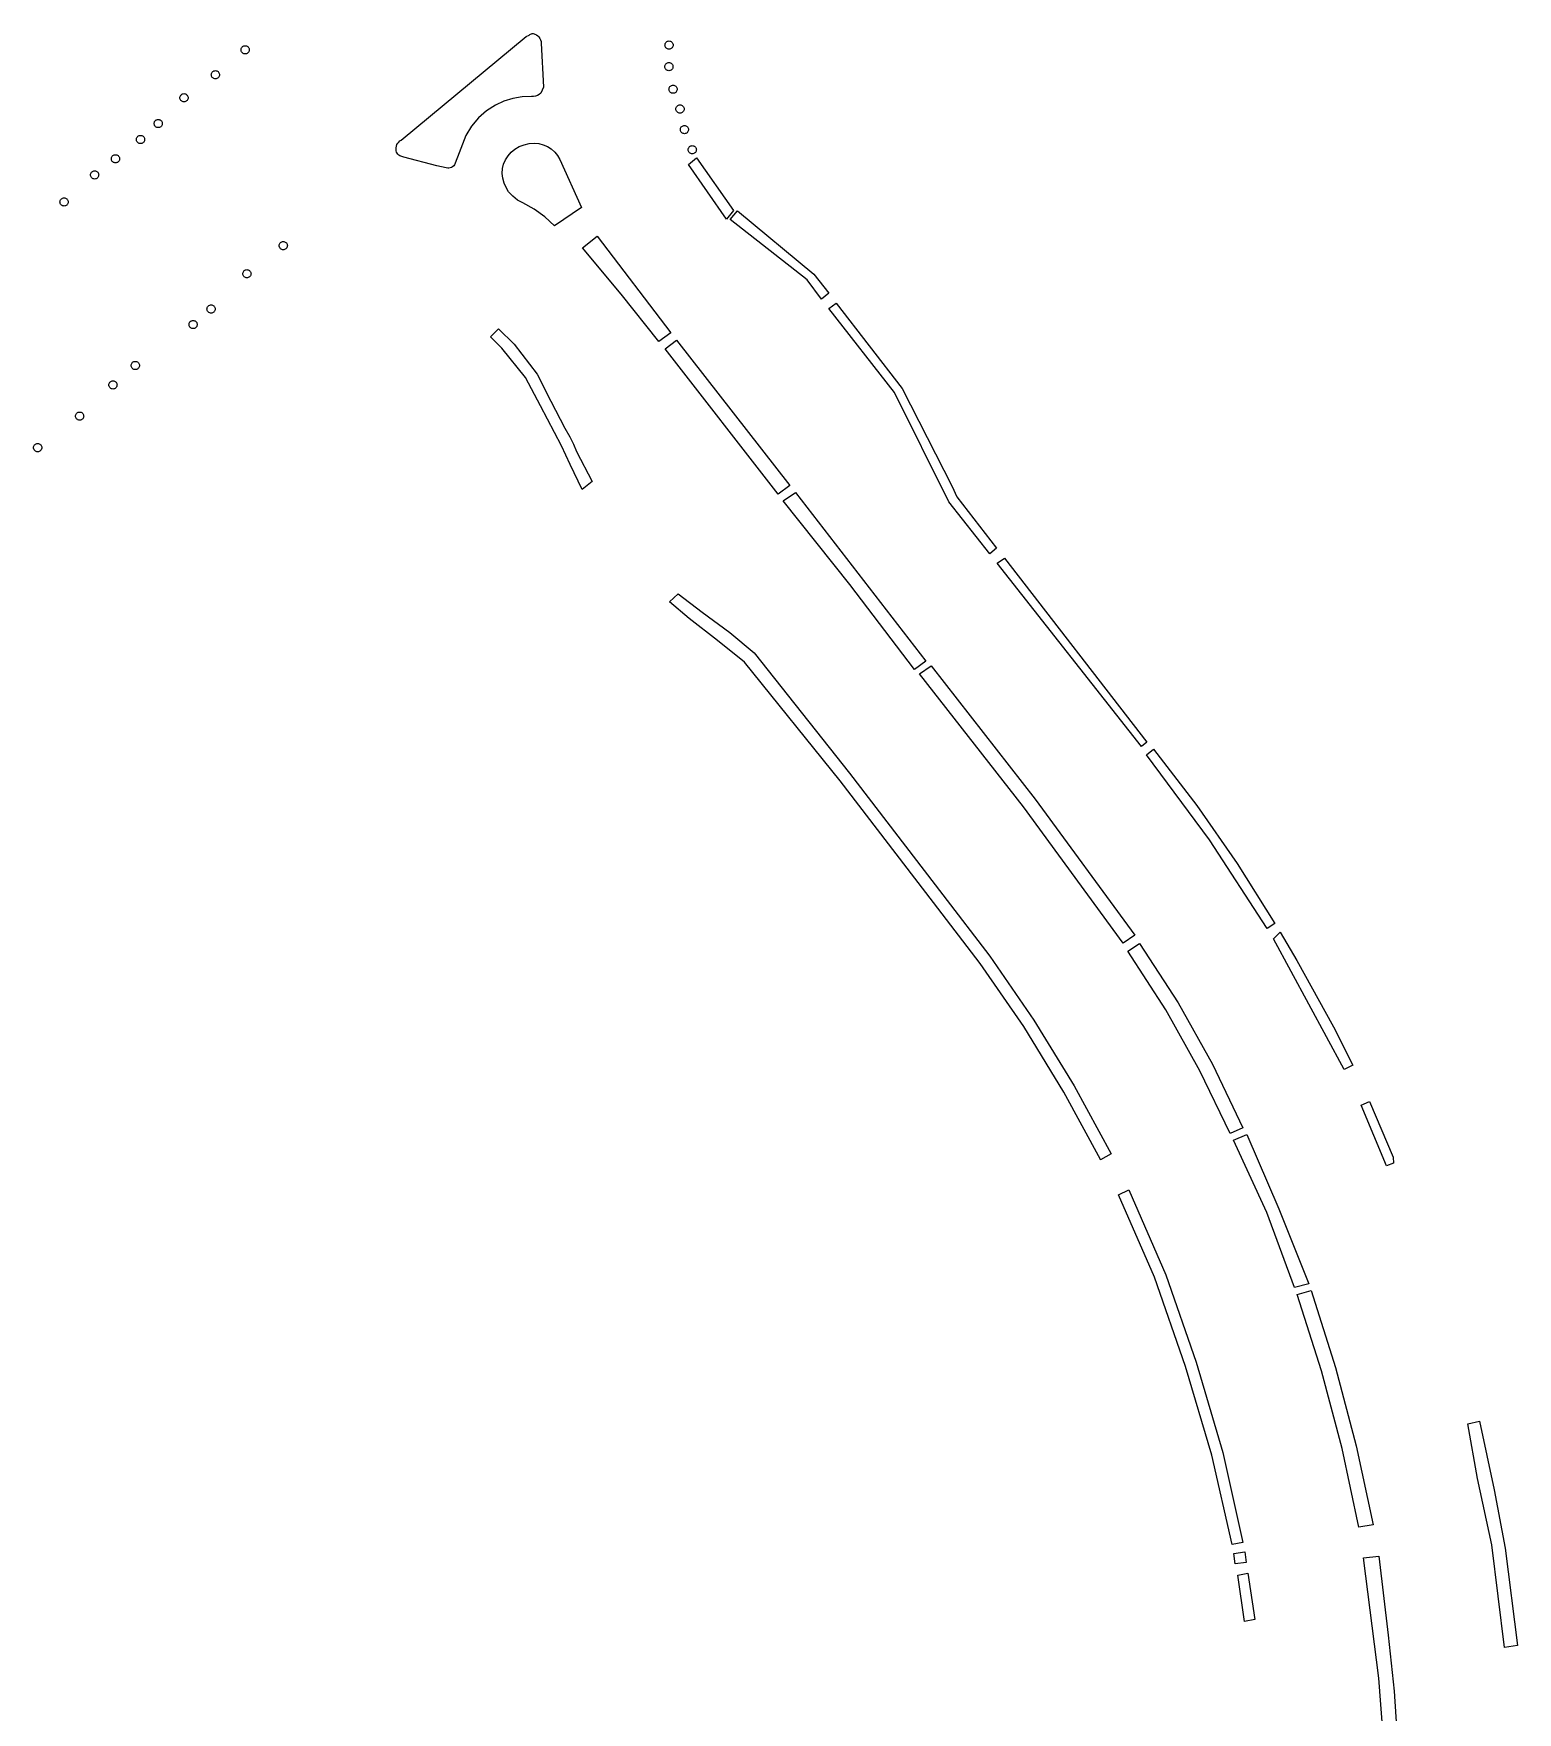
# Model space of a CAD drawing. Header units: millimetres. Extents: x 734061 to 736248, y 4017837 to 4020740.
# Drawn here: x 735492.9 to 735680.8, y 4019365.5 to 4019578 of the extents above; entities that cross this region are included whole.
import ezdxf

# ---------------------------------------------------------------- set-up
doc = ezdxf.new("R2010")
doc.units = ezdxf.units.MM
doc.layers.add('bolvar', color=143, linetype='Continuous', true_color=0x3faae0)

msp = doc.modelspace()

# ---------------------------------------------------------------- linework, layer by layer
at = {"layer": 'bolvar'}
for points in [[(735520.25, 4019575.94), (735520.24, 4019575.85), (735520.22, 4019575.76), (735520.18, 4019575.68), (735520.13, 4019575.61), (735520.06, 4019575.54), (735519.99, 4019575.49), (735519.91, 4019575.45), (735519.82, 4019575.43), (735519.73, 4019575.42), (735519.64, 4019575.43), (735519.55, 4019575.45), (735519.47, 4019575.49), (735519.4, 4019575.54), (735519.33, 4019575.61), (735519.28, 4019575.68), (735519.24, 4019575.76), (735519.22, 4019575.85), (735519.21, 4019575.94), (735519.22, 4019576.03), (735519.24, 4019576.12), (735519.28, 4019576.2), (735519.33, 4019576.28), (735519.4, 4019576.34), (735519.47, 4019576.39), (735519.55, 4019576.43), (735519.64, 4019576.45), (735519.73, 4019576.46), (735519.82, 4019576.45), (735519.91, 4019576.43), (735519.99, 4019576.39), (735520.06, 4019576.34), (735520.13, 4019576.28), (735520.18, 4019576.2), (735520.22, 4019576.12), (735520.24, 4019576.03)], [(735520.25, 4019575.94), (735520.24, 4019575.85), (735520.22, 4019575.76), (735520.18, 4019575.68), (735520.13, 4019575.61), (735520.06, 4019575.54), (735519.99, 4019575.49), (735519.91, 4019575.45), (735519.82, 4019575.43), (735519.73, 4019575.42), (735519.64, 4019575.43), (735519.55, 4019575.45), (735519.47, 4019575.49), (735519.4, 4019575.54), (735519.33, 4019575.61), (735519.28, 4019575.68), (735519.24, 4019575.76), (735519.22, 4019575.85), (735519.21, 4019575.94), (735519.22, 4019576.03), (735519.24, 4019576.12), (735519.28, 4019576.2), (735519.33, 4019576.28), (735519.4, 4019576.34), (735519.47, 4019576.39), (735519.55, 4019576.43), (735519.64, 4019576.45), (735519.73, 4019576.46), (735519.82, 4019576.45), (735519.91, 4019576.43), (735519.99, 4019576.39), (735520.06, 4019576.34), (735520.13, 4019576.28), (735520.18, 4019576.2), (735520.22, 4019576.12), (735520.24, 4019576.03)], [(735555.98, 4019570.03), (735554.8, 4019569.99), (735553.63, 4019569.78), (735552.5, 4019569.43), (735551.43, 4019568.92), (735550.28, 4019568.2), (735549.26, 4019567.31), (735548.38, 4019566.26), (735547.68, 4019565.1), (735546.6, 4019562.37), (735546.24, 4019561.37), (735546.13, 4019561.24), (735546, 4019561.14), (735545.85, 4019561.06), (735545.7, 4019561), (735545.53, 4019560.97), (735545.37, 4019560.97), (735545.2, 4019560.99), (735543.99, 4019561.27), (735539.83, 4019562.35), (735539.57, 4019562.42), (735539.33, 4019562.53), (735539.19, 4019562.62), (735539.08, 4019562.73), (735538.98, 4019562.86), (735538.91, 4019563), (735538.86, 4019563.15), (735538.83, 4019563.35), (735538.84, 4019563.55), (735538.88, 4019563.75), (735538.95, 4019563.94), (735539.05, 4019564.11), (735539.18, 4019564.26), (735539.33, 4019564.4), (735539.5, 4019564.5), (735555.31, 4019577.64), (735555.69, 4019577.8), (735555.77, 4019577.87), (735555.87, 4019577.93), (735555.98, 4019577.97), (735556.09, 4019577.99), (735556.2, 4019577.99), (735556.31, 4019577.98), (735556.42, 4019577.94), (735556.61, 4019577.85), (735556.78, 4019577.72), (735556.93, 4019577.57), (735557.05, 4019577.39), (735557.14, 4019577.2), (735557.2, 4019577), (735557.22, 4019576.79), (735557.51, 4019571.23), (735557.17, 4019570.44), (735556.97, 4019570.28), (735556.74, 4019570.15), (735556.49, 4019570.07), (735556.24, 4019570.03)], [(735573.92, 4019576.54), (735573.91, 4019576.45), (735573.89, 4019576.36), (735573.85, 4019576.28), (735573.8, 4019576.21), (735573.73, 4019576.14), (735573.66, 4019576.09), (735573.58, 4019576.05), (735573.49, 4019576.03), (735573.4, 4019576.02), (735573.31, 4019576.03), (735573.22, 4019576.05), (735573.14, 4019576.09), (735573.06, 4019576.14), (735573, 4019576.21), (735572.95, 4019576.28), (735572.91, 4019576.36), (735572.89, 4019576.45), (735572.88, 4019576.54), (735572.89, 4019576.63), (735572.91, 4019576.72), (735572.95, 4019576.8), (735573, 4019576.88), (735573.06, 4019576.94), (735573.14, 4019576.99), (735573.22, 4019577.03), (735573.31, 4019577.05), (735573.4, 4019577.06), (735573.49, 4019577.05), (735573.58, 4019577.03), (735573.66, 4019576.99), (735573.73, 4019576.94), (735573.8, 4019576.88), (735573.85, 4019576.8), (735573.89, 4019576.72), (735573.91, 4019576.63)], [(735573.9, 4019573.81), (735573.9, 4019573.72), (735573.87, 4019573.63), (735573.84, 4019573.55), (735573.78, 4019573.47), (735573.72, 4019573.41), (735573.65, 4019573.36), (735573.56, 4019573.32), (735573.48, 4019573.3), (735573.39, 4019573.29), (735573.3, 4019573.3), (735573.21, 4019573.32), (735573.13, 4019573.36), (735573.05, 4019573.41), (735572.99, 4019573.47), (735572.94, 4019573.55), (735572.9, 4019573.63), (735572.87, 4019573.72), (735572.87, 4019573.81), (735572.87, 4019573.9), (735572.9, 4019573.99), (735572.94, 4019574.07), (735572.99, 4019574.14), (735573.05, 4019574.21), (735573.13, 4019574.26), (735573.21, 4019574.3), (735573.3, 4019574.32), (735573.39, 4019574.33), (735573.48, 4019574.32), (735573.56, 4019574.3), (735573.65, 4019574.26), (735573.72, 4019574.21), (735573.78, 4019574.14), (735573.84, 4019574.07), (735573.87, 4019573.99), (735573.9, 4019573.9)], [(735516.48, 4019572.78), (735516.47, 4019572.69), (735516.45, 4019572.6), (735516.41, 4019572.52), (735516.36, 4019572.44), (735516.3, 4019572.38), (735516.22, 4019572.33), (735516.14, 4019572.29), (735516.05, 4019572.27), (735515.96, 4019572.26), (735515.87, 4019572.27), (735515.78, 4019572.29), (735515.7, 4019572.33), (735515.63, 4019572.38), (735515.56, 4019572.44), (735515.51, 4019572.52), (735515.47, 4019572.6), (735515.45, 4019572.69), (735515.44, 4019572.78), (735515.45, 4019572.87), (735515.47, 4019572.96), (735515.51, 4019573.04), (735515.56, 4019573.11), (735515.63, 4019573.18), (735515.7, 4019573.23), (735515.78, 4019573.27), (735515.87, 4019573.29), (735515.96, 4019573.3), (735516.05, 4019573.29), (735516.14, 4019573.27), (735516.22, 4019573.23), (735516.3, 4019573.18), (735516.36, 4019573.11), (735516.41, 4019573.04), (735516.45, 4019572.96), (735516.47, 4019572.87)], [(735512.5, 4019569.87), (735512.5, 4019569.78), (735512.47, 4019569.69), (735512.43, 4019569.61), (735512.38, 4019569.53), (735512.32, 4019569.47), (735512.24, 4019569.42), (735512.16, 4019569.38), (735512.07, 4019569.35), (735511.98, 4019569.35), (735511.89, 4019569.35), (735511.81, 4019569.38), (735511.72, 4019569.42), (735511.65, 4019569.47), (735511.59, 4019569.53), (735511.53, 4019569.61), (735511.5, 4019569.69), (735511.47, 4019569.78), (735511.46, 4019569.87), (735511.47, 4019569.96), (735511.5, 4019570.04), (735511.53, 4019570.13), (735511.59, 4019570.2), (735511.65, 4019570.26), (735511.72, 4019570.32), (735511.81, 4019570.35), (735511.89, 4019570.38), (735511.98, 4019570.39), (735512.07, 4019570.38), (735512.16, 4019570.35), (735512.24, 4019570.32), (735512.32, 4019570.26), (735512.38, 4019570.2), (735512.43, 4019570.13), (735512.47, 4019570.04), (735512.5, 4019569.96)], [(735574.43, 4019570.95), (735574.42, 4019570.86), (735574.4, 4019570.77), (735574.36, 4019570.69), (735574.31, 4019570.62), (735574.25, 4019570.55), (735574.17, 4019570.5), (735574.09, 4019570.46), (735574, 4019570.44), (735573.91, 4019570.43), (735573.82, 4019570.44), (735573.73, 4019570.46), (735573.65, 4019570.5), (735573.58, 4019570.55), (735573.51, 4019570.62), (735573.46, 4019570.69), (735573.42, 4019570.77), (735573.4, 4019570.86), (735573.39, 4019570.95), (735573.4, 4019571.04), (735573.42, 4019571.13), (735573.46, 4019571.21), (735573.51, 4019571.28), (735573.58, 4019571.35), (735573.65, 4019571.4), (735573.73, 4019571.44), (735573.82, 4019571.46), (735573.91, 4019571.47), (735574, 4019571.46), (735574.09, 4019571.44), (735574.17, 4019571.4), (735574.25, 4019571.35), (735574.31, 4019571.28), (735574.36, 4019571.21), (735574.4, 4019571.13), (735574.42, 4019571.04)], [(735575.31, 4019568.45), (735575.3, 4019568.36), (735575.28, 4019568.27), (735575.24, 4019568.19), (735575.19, 4019568.11), (735575.12, 4019568.05), (735575.05, 4019568), (735574.97, 4019567.96), (735574.88, 4019567.94), (735574.79, 4019567.93), (735574.7, 4019567.94), (735574.61, 4019567.96), (735574.53, 4019568), (735574.45, 4019568.05), (735574.39, 4019568.11), (735574.34, 4019568.19), (735574.3, 4019568.27), (735574.28, 4019568.36), (735574.27, 4019568.45), (735574.28, 4019568.54), (735574.3, 4019568.63), (735574.34, 4019568.71), (735574.39, 4019568.78), (735574.45, 4019568.85), (735574.53, 4019568.9), (735574.61, 4019568.94), (735574.7, 4019568.96), (735574.79, 4019568.97), (735574.88, 4019568.96), (735574.97, 4019568.94), (735575.05, 4019568.9), (735575.12, 4019568.85), (735575.19, 4019568.78), (735575.24, 4019568.71), (735575.28, 4019568.63), (735575.3, 4019568.54)], [(735509.24, 4019566.61), (735509.24, 4019566.52), (735509.21, 4019566.43), (735509.17, 4019566.35), (735509.12, 4019566.27), (735509.06, 4019566.21), (735508.98, 4019566.16), (735508.9, 4019566.12), (735508.82, 4019566.09), (735508.72, 4019566.09), (735508.63, 4019566.09), (735508.55, 4019566.12), (735508.47, 4019566.16), (735508.39, 4019566.21), (735508.33, 4019566.27), (735508.27, 4019566.35), (735508.24, 4019566.43), (735508.21, 4019566.52), (735508.21, 4019566.61), (735508.21, 4019566.7), (735508.24, 4019566.78), (735508.27, 4019566.87), (735508.33, 4019566.94), (735508.39, 4019567), (735508.47, 4019567.06), (735508.55, 4019567.09), (735508.63, 4019567.12), (735508.72, 4019567.13), (735508.82, 4019567.12), (735508.9, 4019567.09), (735508.98, 4019567.06), (735509.06, 4019567), (735509.12, 4019566.94), (735509.17, 4019566.87), (735509.21, 4019566.78), (735509.24, 4019566.7)], [(735575.87, 4019565.84), (735575.86, 4019565.75), (735575.84, 4019565.67), (735575.8, 4019565.58), (735575.75, 4019565.51), (735575.68, 4019565.44), (735575.61, 4019565.39), (735575.53, 4019565.35), (735575.44, 4019565.33), (735575.35, 4019565.32), (735575.26, 4019565.33), (735575.17, 4019565.35), (735575.09, 4019565.39), (735575.01, 4019565.44), (735574.95, 4019565.51), (735574.9, 4019565.58), (735574.86, 4019565.67), (735574.84, 4019565.75), (735574.83, 4019565.84), (735574.84, 4019565.93), (735574.86, 4019566.02), (735574.9, 4019566.1), (735574.95, 4019566.18), (735575.01, 4019566.24), (735575.09, 4019566.29), (735575.17, 4019566.33), (735575.26, 4019566.35), (735575.35, 4019566.36), (735575.44, 4019566.35), (735575.53, 4019566.33), (735575.61, 4019566.29), (735575.68, 4019566.24), (735575.75, 4019566.18), (735575.8, 4019566.1), (735575.84, 4019566.02), (735575.86, 4019565.93)], [(735507, 4019564.59), (735506.99, 4019564.5), (735506.97, 4019564.41), (735506.93, 4019564.33), (735506.88, 4019564.26), (735506.81, 4019564.19), (735506.74, 4019564.14), (735506.66, 4019564.1), (735506.57, 4019564.08), (735506.48, 4019564.07), (735506.39, 4019564.08), (735506.3, 4019564.1), (735506.22, 4019564.14), (735506.15, 4019564.19), (735506.08, 4019564.26), (735506.03, 4019564.33), (735505.99, 4019564.41), (735505.97, 4019564.5), (735505.96, 4019564.59), (735505.97, 4019564.68), (735505.99, 4019564.77), (735506.03, 4019564.85), (735506.08, 4019564.92), (735506.15, 4019564.99), (735506.22, 4019565.04), (735506.3, 4019565.08), (735506.39, 4019565.1), (735506.48, 4019565.11), (735506.57, 4019565.1), (735506.66, 4019565.08), (735506.74, 4019565.04), (735506.81, 4019564.99), (735506.88, 4019564.92), (735506.93, 4019564.85), (735506.97, 4019564.77), (735506.99, 4019564.68)], [(735559.58, 4019562.05), (735562.33, 4019555.97), (735558.9, 4019553.65), (735557.69, 4019554.79), (735556.34, 4019555.77), (735554.88, 4019556.55), (735554.2, 4019556.92), (735553.61, 4019557.4), (735553.09, 4019557.97), (735552.76, 4019558.5), (735552.51, 4019559.07), (735552.35, 4019559.68), (735552.29, 4019560.3), (735552.33, 4019560.9), (735552.46, 4019561.48), (735552.69, 4019562.03), (735553.01, 4019562.53), (735553.4, 4019562.98), (735553.87, 4019563.35), (735554.43, 4019563.68), (735555.04, 4019563.91), (735555.67, 4019564.06), (735556.32, 4019564.11), (735556.9, 4019564.06), (735557.46, 4019563.92), (735557.99, 4019563.7), (735558.48, 4019563.39), (735558.92, 4019563), (735559.29, 4019562.55)], [(735576.86, 4019563.29), (735576.85, 4019563.2), (735576.83, 4019563.11), (735576.79, 4019563.03), (735576.74, 4019562.95), (735576.67, 4019562.89), (735576.6, 4019562.84), (735576.52, 4019562.8), (735576.43, 4019562.78), (735576.34, 4019562.77), (735576.25, 4019562.78), (735576.16, 4019562.8), (735576.08, 4019562.84), (735576.01, 4019562.89), (735575.94, 4019562.95), (735575.89, 4019563.03), (735575.85, 4019563.11), (735575.83, 4019563.2), (735575.82, 4019563.29), (735575.83, 4019563.38), (735575.85, 4019563.47), (735575.89, 4019563.55), (735575.94, 4019563.62), (735576.01, 4019563.69), (735576.08, 4019563.74), (735576.16, 4019563.78), (735576.25, 4019563.8), (735576.34, 4019563.81), (735576.43, 4019563.8), (735576.52, 4019563.78), (735576.6, 4019563.74), (735576.67, 4019563.69), (735576.74, 4019563.62), (735576.79, 4019563.55), (735576.83, 4019563.47), (735576.85, 4019563.38)], [(735503.83, 4019562.14), (735503.82, 4019562.05), (735503.8, 4019561.97), (735503.76, 4019561.88), (735503.71, 4019561.81), (735503.64, 4019561.75), (735503.57, 4019561.69), (735503.49, 4019561.66), (735503.4, 4019561.63), (735503.31, 4019561.62), (735503.22, 4019561.63), (735503.13, 4019561.66), (735503.05, 4019561.69), (735502.98, 4019561.75), (735502.91, 4019561.81), (735502.86, 4019561.88), (735502.82, 4019561.97), (735502.8, 4019562.05), (735502.79, 4019562.14), (735502.8, 4019562.23), (735502.82, 4019562.32), (735502.86, 4019562.4), (735502.91, 4019562.48), (735502.98, 4019562.54), (735503.05, 4019562.59), (735503.13, 4019562.63), (735503.22, 4019562.66), (735503.31, 4019562.66), (735503.4, 4019562.66), (735503.49, 4019562.63), (735503.57, 4019562.59), (735503.64, 4019562.54), (735503.71, 4019562.48), (735503.76, 4019562.4), (735503.8, 4019562.32), (735503.82, 4019562.23)], [(735581.55, 4019555.6), (735580.66, 4019554.5), (735575.87, 4019561.41), (735576.87, 4019562.25)], [(735501.19, 4019560.1), (735501.18, 4019560.01), (735501.16, 4019559.93), (735501.12, 4019559.84), (735501.07, 4019559.77), (735501, 4019559.71), (735500.93, 4019559.65), (735500.85, 4019559.61), (735500.76, 4019559.59), (735500.67, 4019559.58), (735500.58, 4019559.59), (735500.49, 4019559.61), (735500.41, 4019559.65), (735500.34, 4019559.71), (735500.27, 4019559.77), (735500.22, 4019559.84), (735500.18, 4019559.93), (735500.16, 4019560.01), (735500.15, 4019560.1), (735500.16, 4019560.19), (735500.18, 4019560.28), (735500.22, 4019560.36), (735500.27, 4019560.44), (735500.34, 4019560.5), (735500.41, 4019560.55), (735500.49, 4019560.59), (735500.58, 4019560.61), (735500.67, 4019560.62), (735500.76, 4019560.61), (735500.85, 4019560.59), (735500.93, 4019560.55), (735501, 4019560.5), (735501.07, 4019560.44), (735501.12, 4019560.36), (735501.16, 4019560.28), (735501.18, 4019560.19)], [(735497.32, 4019556.68), (735497.31, 4019556.59), (735497.29, 4019556.5), (735497.25, 4019556.42), (735497.2, 4019556.34), (735497.13, 4019556.28), (735497.06, 4019556.23), (735496.97, 4019556.19), (735496.89, 4019556.17), (735496.8, 4019556.16), (735496.71, 4019556.17), (735496.62, 4019556.19), (735496.54, 4019556.23), (735496.46, 4019556.28), (735496.4, 4019556.34), (735496.35, 4019556.42), (735496.31, 4019556.5), (735496.29, 4019556.59), (735496.28, 4019556.68), (735496.29, 4019556.77), (735496.31, 4019556.86), (735496.35, 4019556.94), (735496.4, 4019557.01), (735496.46, 4019557.08), (735496.54, 4019557.13), (735496.62, 4019557.17), (735496.71, 4019557.19), (735496.8, 4019557.2), (735496.89, 4019557.19), (735496.97, 4019557.17), (735497.06, 4019557.13), (735497.13, 4019557.08), (735497.2, 4019557.01), (735497.25, 4019556.94), (735497.29, 4019556.86), (735497.31, 4019556.77)], [(735591.74, 4019547.53), (735593.65, 4019545.12), (735592.69, 4019544.39), (735590.88, 4019546.81), (735581.13, 4019554.45), (735582.08, 4019555.56)], [(735525.07, 4019551.15), (735525.06, 4019551.06), (735525.04, 4019550.98), (735525, 4019550.89), (735524.95, 4019550.82), (735524.88, 4019550.76), (735524.81, 4019550.7), (735524.73, 4019550.67), (735524.64, 4019550.64), (735524.55, 4019550.63), (735524.46, 4019550.64), (735524.37, 4019550.67), (735524.29, 4019550.7), (735524.21, 4019550.76), (735524.15, 4019550.82), (735524.1, 4019550.89), (735524.06, 4019550.98), (735524.04, 4019551.06), (735524.03, 4019551.15), (735524.04, 4019551.24), (735524.06, 4019551.33), (735524.1, 4019551.41), (735524.15, 4019551.49), (735524.21, 4019551.55), (735524.29, 4019551.6), (735524.37, 4019551.64), (735524.46, 4019551.67), (735524.55, 4019551.67), (735524.64, 4019551.67), (735524.73, 4019551.64), (735524.81, 4019551.6), (735524.88, 4019551.55), (735524.95, 4019551.49), (735525, 4019551.41), (735525.04, 4019551.33), (735525.06, 4019551.24)], [(735564.31, 4019552.37), (735573.64, 4019540.11), (735572.1, 4019539.03), (735567.35, 4019545.01), (735562.45, 4019550.87)], [(735520.47, 4019547.59), (735520.46, 4019547.5), (735520.44, 4019547.42), (735520.4, 4019547.33), (735520.34, 4019547.26), (735520.28, 4019547.2), (735520.21, 4019547.14), (735520.12, 4019547.11), (735520.04, 4019547.08), (735519.95, 4019547.07), (735519.86, 4019547.08), (735519.77, 4019547.11), (735519.69, 4019547.14), (735519.61, 4019547.2), (735519.55, 4019547.26), (735519.5, 4019547.33), (735519.46, 4019547.42), (735519.44, 4019547.5), (735519.43, 4019547.59), (735519.44, 4019547.68), (735519.46, 4019547.77), (735519.5, 4019547.85), (735519.55, 4019547.93), (735519.61, 4019547.99), (735519.69, 4019548.04), (735519.77, 4019548.08), (735519.86, 4019548.1), (735519.95, 4019548.11), (735520.04, 4019548.1), (735520.12, 4019548.08), (735520.21, 4019548.04), (735520.28, 4019547.99), (735520.34, 4019547.93), (735520.4, 4019547.85), (735520.44, 4019547.77), (735520.46, 4019547.68)], [(735515.93, 4019543.13), (735515.93, 4019543.04), (735515.9, 4019542.95), (735515.86, 4019542.87), (735515.81, 4019542.8), (735515.75, 4019542.73), (735515.67, 4019542.68), (735515.59, 4019542.64), (735515.5, 4019542.62), (735515.41, 4019542.61), (735515.32, 4019542.62), (735515.24, 4019542.64), (735515.15, 4019542.68), (735515.08, 4019542.73), (735515.02, 4019542.8), (735514.96, 4019542.87), (735514.93, 4019542.95), (735514.9, 4019543.04), (735514.89, 4019543.13), (735514.9, 4019543.22), (735514.93, 4019543.31), (735514.96, 4019543.39), (735515.02, 4019543.46), (735515.08, 4019543.53), (735515.15, 4019543.58), (735515.24, 4019543.62), (735515.32, 4019543.64), (735515.41, 4019543.65), (735515.5, 4019543.64), (735515.59, 4019543.62), (735515.67, 4019543.58), (735515.75, 4019543.53), (735515.81, 4019543.46), (735515.86, 4019543.39), (735515.9, 4019543.31), (735515.93, 4019543.22)], [(735602.9, 4019533.08), (735609.24, 4019520.65), (735609.84, 4019519.37), (735614.86, 4019512.85), (735614.01, 4019512.15), (735608.84, 4019518.73), (735601.93, 4019532.54), (735593.64, 4019543.2), (735594.54, 4019543.86)], [(735513.66, 4019541.17), (735513.65, 4019541.08), (735513.63, 4019540.99), (735513.59, 4019540.91), (735513.54, 4019540.83), (735513.47, 4019540.77), (735513.4, 4019540.72), (735513.32, 4019540.68), (735513.23, 4019540.65), (735513.14, 4019540.65), (735513.05, 4019540.65), (735512.96, 4019540.68), (735512.88, 4019540.72), (735512.81, 4019540.77), (735512.74, 4019540.83), (735512.69, 4019540.91), (735512.65, 4019540.99), (735512.63, 4019541.08), (735512.62, 4019541.17), (735512.63, 4019541.26), (735512.65, 4019541.34), (735512.69, 4019541.43), (735512.74, 4019541.5), (735512.81, 4019541.56), (735512.88, 4019541.62), (735512.96, 4019541.65), (735513.05, 4019541.68), (735513.14, 4019541.69), (735513.23, 4019541.68), (735513.32, 4019541.65), (735513.4, 4019541.62), (735513.47, 4019541.56), (735513.54, 4019541.5), (735513.59, 4019541.43), (735513.63, 4019541.34), (735513.65, 4019541.26)], [(735563.68, 4019521.29), (735562.41, 4019520.27), (735560.86, 4019523.44), (735559.8, 4019525.8), (735557.14, 4019530.86), (735555.22, 4019534.48), (735552.24, 4019538.16), (735550.79, 4019539.62), (735551.79, 4019540.61), (735553.77, 4019538.69), (735556.71, 4019534.88), (735558.42, 4019531.46), (735560.2, 4019528.06), (735560.84, 4019526.94), (735561.3, 4019526.04), (735561.69, 4019525.1)], [(735587.23, 4019519.68), (735572.93, 4019538.09), (735574.33, 4019539.18), (735588.68, 4019520.79)], [(735506.34, 4019535.98), (735506.33, 4019535.89), (735506.3, 4019535.8), (735506.27, 4019535.72), (735506.21, 4019535.64), (735506.15, 4019535.58), (735506.08, 4019535.53), (735505.99, 4019535.49), (735505.91, 4019535.47), (735505.82, 4019535.46), (735505.73, 4019535.47), (735505.64, 4019535.49), (735505.56, 4019535.53), (735505.48, 4019535.58), (735505.42, 4019535.64), (735505.37, 4019535.72), (735505.33, 4019535.8), (735505.3, 4019535.89), (735505.3, 4019535.98), (735505.3, 4019536.07), (735505.33, 4019536.16), (735505.37, 4019536.24), (735505.42, 4019536.31), (735505.48, 4019536.38), (735505.56, 4019536.43), (735505.64, 4019536.47), (735505.73, 4019536.49), (735505.82, 4019536.5), (735505.91, 4019536.49), (735505.99, 4019536.47), (735506.08, 4019536.43), (735506.15, 4019536.38), (735506.21, 4019536.31), (735506.27, 4019536.24), (735506.3, 4019536.16), (735506.33, 4019536.07)], [(735503.51, 4019533.52), (735503.5, 4019533.43), (735503.48, 4019533.34), (735503.44, 4019533.26), (735503.39, 4019533.18), (735503.32, 4019533.12), (735503.25, 4019533.07), (735503.17, 4019533.03), (735503.08, 4019533.01), (735502.99, 4019533), (735502.9, 4019533.01), (735502.81, 4019533.03), (735502.73, 4019533.07), (735502.66, 4019533.12), (735502.59, 4019533.18), (735502.54, 4019533.26), (735502.5, 4019533.34), (735502.48, 4019533.43), (735502.47, 4019533.52), (735502.48, 4019533.61), (735502.5, 4019533.69), (735502.54, 4019533.78), (735502.59, 4019533.85), (735502.66, 4019533.91), (735502.73, 4019533.97), (735502.81, 4019534.01), (735502.9, 4019534.03), (735502.99, 4019534.04), (735503.08, 4019534.03), (735503.17, 4019534.01), (735503.25, 4019533.97), (735503.32, 4019533.91), (735503.39, 4019533.85), (735503.44, 4019533.78), (735503.48, 4019533.69), (735503.5, 4019533.61)], [(735499.29, 4019529.57), (735499.28, 4019529.48), (735499.26, 4019529.39), (735499.22, 4019529.31), (735499.17, 4019529.24), (735499.11, 4019529.17), (735499.03, 4019529.12), (735498.95, 4019529.08), (735498.86, 4019529.06), (735498.77, 4019529.05), (735498.68, 4019529.06), (735498.6, 4019529.08), (735498.51, 4019529.12), (735498.44, 4019529.17), (735498.38, 4019529.24), (735498.32, 4019529.31), (735498.28, 4019529.39), (735498.26, 4019529.48), (735498.25, 4019529.57), (735498.26, 4019529.66), (735498.28, 4019529.75), (735498.32, 4019529.83), (735498.38, 4019529.91), (735498.44, 4019529.97), (735498.51, 4019530.02), (735498.6, 4019530.06), (735498.68, 4019530.08), (735498.77, 4019530.09), (735498.86, 4019530.08), (735498.95, 4019530.06), (735499.03, 4019530.02), (735499.11, 4019529.97), (735499.17, 4019529.91), (735499.22, 4019529.83), (735499.26, 4019529.75), (735499.28, 4019529.66)], [(735493.98, 4019525.58), (735493.97, 4019525.49), (735493.95, 4019525.41), (735493.91, 4019525.32), (735493.86, 4019525.25), (735493.79, 4019525.19), (735493.72, 4019525.13), (735493.63, 4019525.1), (735493.55, 4019525.07), (735493.46, 4019525.06), (735493.37, 4019525.07), (735493.28, 4019525.1), (735493.2, 4019525.13), (735493.12, 4019525.19), (735493.06, 4019525.25), (735493.01, 4019525.32), (735492.97, 4019525.41), (735492.95, 4019525.49), (735492.94, 4019525.58), (735492.95, 4019525.67), (735492.97, 4019525.76), (735493.01, 4019525.84), (735493.06, 4019525.92), (735493.12, 4019525.98), (735493.2, 4019526.03), (735493.28, 4019526.07), (735493.37, 4019526.1), (735493.46, 4019526.1), (735493.55, 4019526.1), (735493.63, 4019526.07), (735493.72, 4019526.03), (735493.79, 4019525.98), (735493.86, 4019525.92), (735493.91, 4019525.84), (735493.95, 4019525.76), (735493.97, 4019525.67)], [(735604.5, 4019497.51), (735596.28, 4019508.26), (735587.86, 4019518.86), (735589.41, 4019519.92), (735605.93, 4019498.56)], [(735633.91, 4019488.32), (735633.22, 4019487.73), (735614.96, 4019510.96), (735615.89, 4019511.61)], [(735584.17, 4019499.59), (735596.25, 4019484.39), (735608.05, 4019468.96), (735614.02, 4019461.2), (735619.57, 4019453.13), (735624.7, 4019444.78), (735629.38, 4019436.18), (735628.02, 4019435.44), (735628.01, 4019435.47), (735623.39, 4019444.01), (735618.31, 4019452.3), (735612.8, 4019460.3), (735606.87, 4019468), (735595.07, 4019483.42), (735582.94, 4019498.41), (735579.55, 4019501.16), (735575.94, 4019503.94), (735573.46, 4019506.07), (735574.57, 4019507.09), (735577.59, 4019504.74), (735581.1, 4019502.19)], [(735632.38, 4019463.85), (735630.88, 4019462.86), (735618.27, 4019480.1), (735605.12, 4019496.93), (735606.59, 4019497.96), (735619.75, 4019481.1)], [(735650.12, 4019465.33), (735649.14, 4019464.73), (735641.82, 4019475.94), (735633.87, 4019486.71), (735634.74, 4019487.41), (735640.21, 4019480.29), (735645.34, 4019472.93)], [(735659.99, 4019447.42), (735658.87, 4019446.86), (735649.94, 4019463.41), (735650.78, 4019464.25), (735652.89, 4019460.68), (735657.52, 4019452.25)], [(735644.43, 4019438.77), (735640.6, 4019446.71), (735636.29, 4019454.41), (735631.51, 4019461.83), (735632.98, 4019462.8), (735637.86, 4019455.32), (735642.23, 4019447.54), (735646.07, 4019439.48)], [(735665.07, 4019435.76), (735665.11, 4019435), (735664.25, 4019434.65), (735661.03, 4019442.36), (735662.09, 4019442.8)], [(735652.61, 4019419.28), (735649.11, 4019428.76), (735644.88, 4019437.94), (735646.54, 4019438.63), (735650.59, 4019429.24), (735654.4, 4019419.75)], [(735646.04, 4019386.97), (735644.69, 4019386.72), (735642.11, 4019398.04), (735638.81, 4019409.26), (735634.87, 4019420.56), (735630.32, 4019431.01), (735631.61, 4019431.65), (735636.29, 4019420.88), (735640.16, 4019409.83), (735643.51, 4019398.4)], [(735662.55, 4019389.22), (735660.76, 4019388.92), (735658.64, 4019398.88), (735656.03, 4019408.71), (735652.92, 4019418.4), (735654.69, 4019418.91), (735657.78, 4019409.14), (735660.4, 4019399.24)], [(735679.27, 4019386.29), (735680.82, 4019373.97), (735679.19, 4019373.7), (735677.56, 4019386.69), (735675.78, 4019395.09), (735674.54, 4019402), (735676.01, 4019402.33), (735677.86, 4019393.67)], [(735646.47, 4019384.48), (735645.1, 4019384.3), (735644.92, 4019385.59), (735646.29, 4019385.81)], [(735659.65, 4019270.17), (735661.22, 4019293.71), (735662.44, 4019318.17), (735663.54, 4019338.21), (735663.9, 4019348.29), (735663.86, 4019355.31), (735663.81, 4019362.59), (735663.28, 4019369.81), (735661.34, 4019385.04), (735663.26, 4019385.28), (735664.45, 4019375.24), (735665.2, 4019368.16), (735665.66, 4019361.06), (735665.83, 4019348.45), (735665.59, 4019343.4), (735661.87, 4019270.06)], [(735647.59, 4019377.25), (735646.27, 4019376.99), (735645.42, 4019382.85), (735646.69, 4019383.1)]]:
    msp.add_lwpolyline(points, close=True, dxfattribs=at)

doc.saveas('drawing.dxf')
